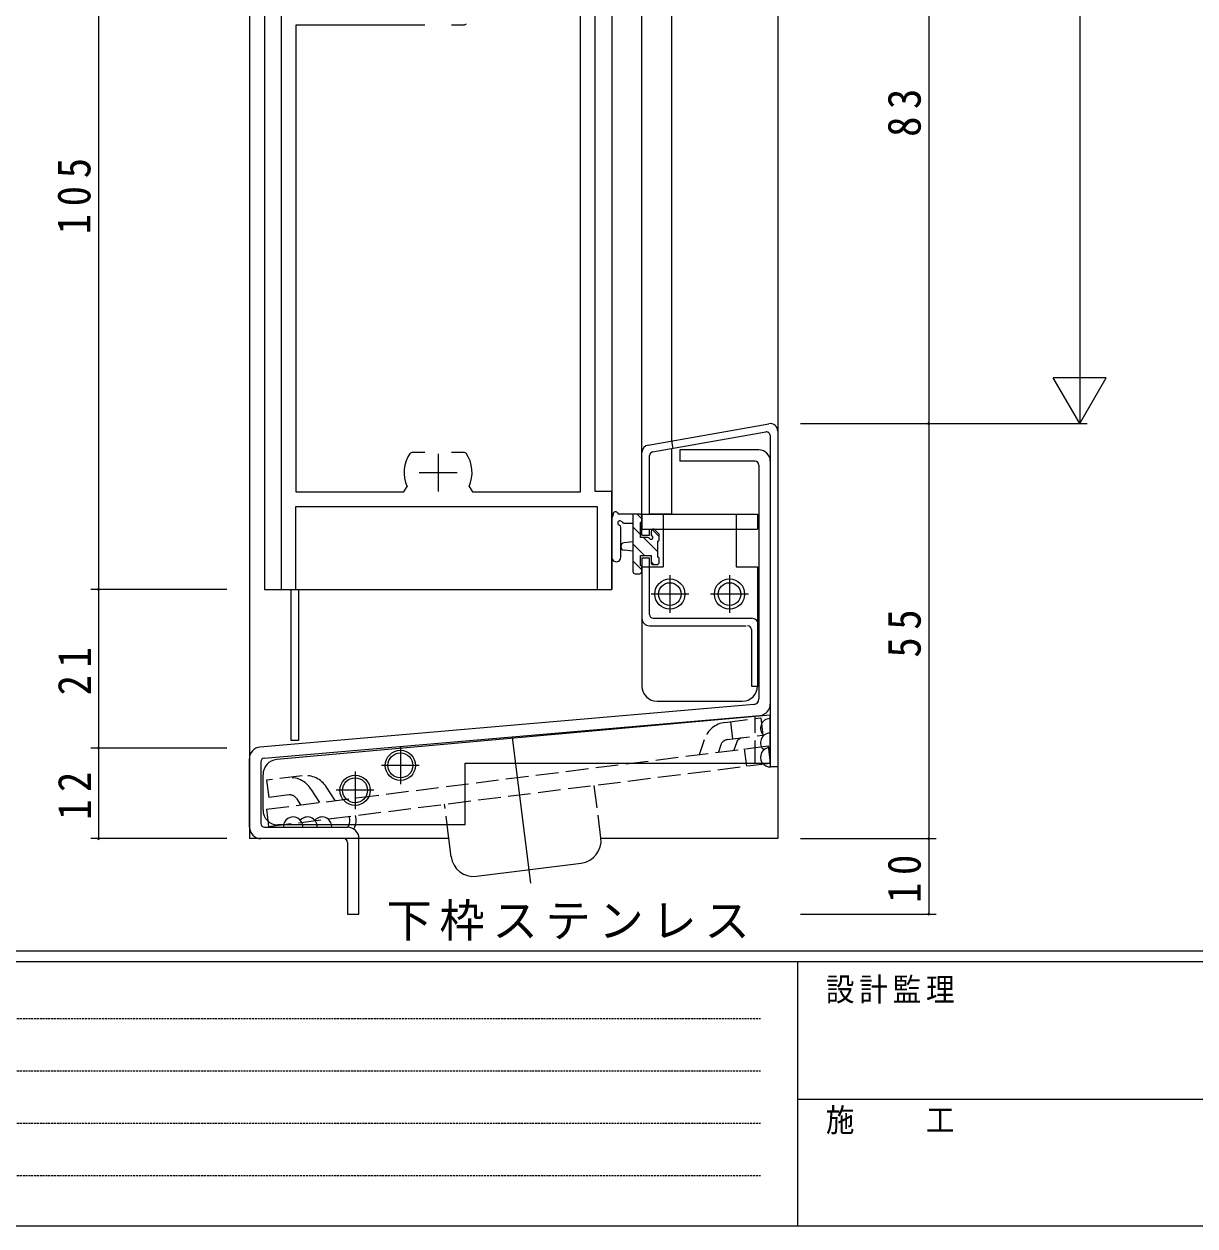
# Model space of a CAD drawing. Units: millimetres on the paper. Extents: x -397 to 397, y -282 to 282.
# Drawn here: x -238.8 to -83.6, y -282.1 to -122.8 of the extents above; entities that cross this region are included whole.
import ezdxf

# ---------------------------------------------------------------- set-up
doc = ezdxf.new("R2010")
doc.units = ezdxf.units.MM
for name, pattern in [('USER1', [0.375, 0.25, -0.125]), ('USER2', [13, 10, -1, 1, -1]), ('USER4', [4, 3, -1])]:
    doc.linetypes.add(name, pattern=pattern)
for name, color, linetype, lineweight in [('0-1_YKK_ZWAK', 7, 'Continuous', 18), ('0-3_YKK_D', 6, 'Continuous', 18), ('0-4_YKK_11', 7, 'Continuous', 18), ('0-5_YKK_12', 2, 'Continuous', 18), ('0-6_YKK_13', 4, 'Continuous', 18)]:
    doc.layers.add(name, color=color, linetype=linetype, lineweight=lineweight)
doc.layers.add('0-2_USER1', color=7, linetype='Continuous')
doc.styles.add('ＭＳ ゴシック', font='')
doc.styles.get('ＭＳ ゴシック').set_extended_font_data('MS Gothic')

msp = doc.modelspace()

# ---------------------------------------------------------------- linework, layer by layer
at = {"layer": '0-1_YKK_ZWAK'}
for p, q in [((376.092, -245.688), (-393.908, -245.688)), ((338.292, -247.088), (-393.908, -247.088)), ((-136.308, -247.088), (-136.308, -282.088)), ((-136.308, -265.287), (-7.508, -265.287)), ((-393.908, -282.088), (338.292, -282.088))]:
    msp.add_line(p, q, dxfattribs=at)
at = {"layer": '0-1_YKK_ZWAK', "linetype": 'USER1'}
for p, q in [((-389.31, -254.6), (-141.117, -254.6)), ((-389.31, -261.529), (-141.117, -261.529)), ((-389.31, -268.457), (-141.117, -268.457)), ((-389.31, -275.386), (-141.117, -275.386))]:
    msp.add_line(p, q, dxfattribs=at)
at = {"layer": '0-3_YKK_D'}
for p, q in [((-98.908, -63.117), (-98.908, -175.76)), ((-228.908, -92.76), (-228.908, -197.76)), ((-118.908, -92.76), (-118.908, -175.76)), ((-95.408, -169.698), (-102.408, -169.698)), ((-98.908, -175.76), (-102.408, -169.698)), ((-98.908, -175.76), (-95.408, -169.698)), ((-135.908, -175.76), (-97.908, -175.76)), ((-135.908, -175.76), (-117.908, -175.76)), ((-118.908, -175.76), (-118.908, -230.76)), ((-211.908, -197.76), (-229.908, -197.76)), ((-211.908, -197.76), (-229.908, -197.76)), ((-228.908, -197.76), (-228.908, -218.76)), ((-211.908, -218.76), (-229.908, -218.76)), ((-211.908, -218.76), (-229.908, -218.76)), ((-228.908, -218.76), (-228.908, -230.76)), ((-211.908, -230.76), (-229.908, -230.76)), ((-135.908, -230.76), (-117.908, -230.76)), ((-135.908, -230.76), (-117.908, -230.76)), ((-118.908, -230.76), (-118.908, -240.76)), ((-135.908, -240.76), (-117.908, -240.76))]:
    msp.add_line(p, q, dxfattribs=at)
for centre, start, end in [((-118.908, -175.76), 90, 270), ((-118.908, -175.76), 270, 90), ((-228.908, -197.76), 90, 270), ((-228.908, -197.76), 90, 270), ((-228.908, -197.76), 270, 90), ((-228.908, -197.76), 270, 90), ((-228.908, -218.76), 90, 270), ((-228.908, -218.76), 90, 270), ((-228.908, -218.76), 270, 90), ((-228.908, -218.76), 270, 90), ((-228.908, -230.76), 90, 270), ((-228.908, -230.76), 270, 90), ((-118.908, -230.76), 90, 270), ((-118.908, -230.76), 90, 270), ((-118.908, -230.76), 270, 90), ((-118.908, -230.76), 270, 90), ((-118.908, -240.76), 90, 270), ((-118.908, -240.76), 270, 90)]:
    msp.add_arc(centre, 0.106, start, end, dxfattribs=at)
at = {"layer": '0-4_YKK_11'}
for p, q in [((-204.708, -93.76), (-204.708, -197.76)), ((-163.108, -184.76), (-163.108, -92.76)), ((-165.038, -184.83), (-165.038, -117.69)), ((-202.778, -122.96), (-202.778, -184.83)), ((-185.658, -122.96), (-202.778, -122.96)), ((-180.461, -122.96), (-182.158, -122.96)), ((-180.215, -122.832), (-180.461, -122.96)), ((-187.601, -179.689), (-187.355, -179.56)), ((-187.355, -179.56), (-185.658, -179.56)), ((-183.908, -179.76), (-183.908, -184.76)), ((-182.158, -179.56), (-180.461, -179.56)), ((-182.158, -179.56), (-180.461, -179.56)), ((-180.461, -179.56), (-180.215, -179.689)), ((-186.408, -182.26), (-181.408, -182.26)), ((-188.46, -184.83), (-188.004, -184.123)), ((-179.812, -184.123), (-179.357, -184.83)), ((-202.778, -184.83), (-188.46, -184.83)), ((-179.357, -184.83), (-165.038, -184.83)), ((-160.908, -184.76), (-163.108, -184.76)), ((-160.908, -197.76), (-160.908, -184.76)), ((-202.778, -186.76), (-162.838, -186.76)), ((-202.778, -197.76), (-202.778, -186.76)), ((-162.838, -186.76), (-162.838, -197.76)), ((-204.708, -197.76), (-202.778, -197.76)), ((-162.838, -197.76), (-160.908, -197.76))]:
    msp.add_line(p, q, dxfattribs=at)
for start, end in [(145.15008, 204.45637), (335.54363, 34.84992)]:
    msp.add_arc((-183.908, -182.26), 4.5, start, end, dxfattribs=at)
at = {"layer": '0-5_YKK_12'}
for p, q in [((-208.908, -63.117), (-208.908, -230.76)), ((-206.908, -63.117), (-206.908, -197.76)), ((-160.908, -63.117), (-160.908, -197.76)), ((-156.908, -187.76), (-156.908, -63.117)), ((-153.008, -63.117), (-153.008, -178.071)), ((-138.908, -63.117), (-138.908, -230.76)), ((-153.008, -179.086), (-153.008, -187.76)), ((-153.008, -187.76), (-155.908, -187.76)), ((-206.908, -197.76), (-160.908, -197.76)), ((-203.408, -197.76), (-203.408, -217.76)), ((-202.408, -197.76), (-202.408, -217.76)), ((-202.408, -217.76), (-203.408, -217.76)), ((-182.491, -230.76), (-208.908, -230.76)), ((-138.908, -230.76), (-162.334, -230.76))]:
    msp.add_line(p, q, dxfattribs=at)
at = {"layer": '0-6_YKK_13'}
for p, q in [((-156.082, -178.613), (-140.082, -175.791)), ((-155.495, -179.525), (-140.495, -176.879)), ((-153.008, -178.071), (-152.835, -179.055)), ((-139.908, -177.372), (-139.908, -221.26)), ((-138.908, -176.776), (-138.908, -221.26)), ((-156.908, -190.56), (-156.908, -179.598)), ((-151.908, -179.26), (-151.908, -180.76)), ((-141.408, -179.26), (-151.908, -179.26)), ((-155.908, -187.76), (-155.908, -180.017)), ((-141.908, -180.76), (-151.908, -180.76)), ((-141.408, -181.26), (-141.408, -212.255)), ((-139.908, -180.76), (-139.908, -212.943)), ((-157.208, -187.759), (-159.889, -187.759)), ((-158.108, -187.759), (-158.108, -195.359)), ((-156.908, -188.414), (-157.563, -187.759)), ((-156.908, -187.76), (-141.608, -187.76)), ((-154.108, -187.76), (-154.108, -194.76)), ((-144.408, -187.76), (-144.408, -194.76)), ((-141.608, -187.76), (-141.608, -189.76)), ((-160.908, -193.487), (-160.908, -188.324)), ((-159.289, -188.959), (-158.108, -188.959)), ((-157.108, -190.459), (-158.108, -189.459)), ((-157.108, -190.859), (-157.108, -188.859)), ((-156.908, -188.659), (-156.908, -188.059)), ((-156.908, -188.26), (-156.908, -189.26)), ((-159.708, -193.487), (-159.705, -189.526)), ((-156.169, -190.859), (-157.108, -190.859)), ((-156.908, -190.56), (-155.908, -190.56)), ((-154.808, -192.759), (-156.708, -190.859)), ((-155.908, -190.56), (-155.908, -189.76)), ((-155.708, -190.059), (-155.708, -190.398)), ((-154.608, -190.714), (-155.535, -189.787)), ((-154.696, -190.347), (-155.196, -189.847)), ((-154.608, -191.159), (-154.608, -190.559)), ((-158.108, -191.459), (-159.253, -191.561)), ((-158.108, -192.659), (-159.253, -192.557)), ((-156.553, -193.259), (-158.108, -191.704)), ((-154.808, -193.459), (-154.808, -191.359)), ((-156.908, -195.149), (-158.108, -193.949)), ((-157.108, -193.259), (-155.708, -193.259)), ((-157.108, -194.559), (-157.108, -193.259)), ((-156.908, -193.56), (-155.908, -193.56)), ((-156.908, -193.56), (-156.908, -201.557)), ((-156.908, -193.56), (-155.908, -193.56)), ((-155.908, -201.057), (-155.908, -193.56)), ((-155.708, -193.259), (-155.708, -194.159)), ((-155.353, -194.459), (-155.708, -194.104)), ((-154.608, -194.159), (-154.608, -193.659)), ((-157.808, -195.659), (-157.208, -195.659)), ((-156.908, -195.359), (-156.908, -194.759)), ((-156.908, -194.76), (-154.108, -194.76)), ((-156.908, -194.76), (-156.908, -210.56)), ((-155.408, -194.459), (-154.908, -194.459)), ((-153.208, -195.86), (-153.208, -200.86)), ((-145.308, -195.86), (-145.308, -200.86)), ((-144.408, -194.76), (-141.608, -194.76)), ((-141.608, -194.76), (-141.608, -210.553)), ((-150.708, -198.36), (-155.708, -198.36)), ((-142.808, -198.36), (-147.808, -198.36)), ((-155.408, -201.557), (-142.408, -201.557)), ((-155.908, -202.557), (-143.108, -202.557)), ((-142.408, -203.057), (-142.408, -210.553)), ((-141.608, -202.557), (-141.608, -210.56)), ((-141.408, -202.557), (-141.408, -210.553)), ((-142.408, -210.553), (-141.408, -210.553)), ((-142.094, -213.002), (-207.537, -218.642)), ((-154.908, -212.56), (-143.608, -212.56)), ((-206.951, -220.097), (-141.279, -214.438)), ((-139.908, -214.425), (-205.292, -220.3)), ((-139.908, -220.76), (-139.908, -214.425)), ((-174.105, -217.347), (-171.668, -236.646)), ((-208.908, -229.26), (-208.908, -220.137)), ((-207.408, -220.595), (-207.408, -228.76)), ((-180.308, -220.76), (-139.908, -220.76)), ((-180.308, -228.96), (-180.308, -220.76)), ((-138.908, -221.26), (-139.908, -221.26)), ((-207.113, -226.96), (-207.113, -222.292)), ((-206.908, -229.26), (-195.908, -229.26)), ((-180.308, -228.96), (-205.113, -228.96)), ((-196.408, -230.76), (-207.408, -230.76)), ((-194.408, -240.76), (-194.408, -230.76)), ((-182.188, -233.156), (-182.491, -230.76)), ((-195.908, -231.26), (-195.908, -240.76)), ((-178.836, -235.756), (-164.946, -234.002)), ((-195.908, -240.76), (-194.408, -240.76))]:
    msp.add_line(p, q, dxfattribs=at)
at = {"layer": '0-6_YKK_13', "linetype": 'USER4'}
for p, q in [((-145.912, -215.37), (-141.169, -214.771)), ((-141.908, -220.76), (-141.908, -214.605)), ((-141.169, -214.771), (-140.88, -217.053)), ((-145.194, -215.279), (-144.905, -217.561)), ((-149.294, -219.627), (-148.635, -217.617)), ((-145.624, -217.652), (-140.88, -217.053)), ((-144.402, -218.074), (-144.722, -219.05)), ((-206.668, -226.874), (-140.196, -218.478)), ((-146.449, -218.333), (-146.769, -219.309)), ((-143.347, -218.876), (-143.059, -221.158)), ((-140.196, -218.478), (-139.908, -220.76)), ((-206.38, -229.156), (-139.908, -220.76)), ((-201.905, -222.442), (-206.648, -223.041)), ((-206.648, -223.041), (-206.36, -225.323)), ((-200.756, -224.2), (-199.618, -225.983)), ((-197.571, -225.725), (-198.709, -223.941)), ((-162.346, -230.65), (-163.223, -223.705)), ((-203.663, -224.982), (-206.36, -225.323)), ((-202.695, -225.437), (-202.143, -226.302)), ((-206.668, -226.874), (-206.38, -229.156)), ((-182.491, -230.76), (-183.065, -226.211))]:
    msp.add_line(p, q, dxfattribs=at)
at = {"layer": '0-6_YKK_13', "linetype": 'USER2'}
for p, q in [((-188.908, -218.56), (-188.908, -223.56)), ((-186.408, -221.06), (-191.408, -221.06)), ((-194.913, -221.86), (-194.913, -226.86)), ((-192.413, -224.36), (-197.413, -224.36))]:
    msp.add_line(p, q, dxfattribs=at)
at = {"layer": '0-6_YKK_13'}
msp.add_lwpolyline([(-156.908, -187.76), (-156.908, -189.76), (-141.608, -189.76)], dxfattribs=at)
for centre, radius in [((-153.208, -198.36), 2), ((-153.208, -198.36), 1.5), ((-145.308, -198.36), 2), ((-145.308, -198.36), 1.5), ((-188.908, -221.06), 2), ((-188.908, -221.06), 1.65), ((-194.913, -224.36), 2), ((-194.913, -224.36), 1.65)]:
    msp.add_circle(centre, radius, dxfattribs=at)
for centre, radius, start, end in [((-139.908, -176.776), 1, 0, 100.00204), ((-140.408, -177.372), 0.5, 0, 100.00204), ((-155.908, -179.598), 1, 100.00204, 180), ((-155.408, -180.017), 0.5, 100.00204, 180), ((-141.408, -180.76), 1.5, 0, 90), ((-141.908, -181.26), 0.5, 0, 90), ((-160.998, -187.868), 0.3, 310.52878, 10.52878), ((-160.408, -187.759), 0.3, 30, 190.52878), ((-159.889, -187.459), 0.3, 210, 270), ((-157.208, -188.059), 0.3, 0, 90), ((-160.608, -188.324), 0.3, 130.52878, 180), ((-159.808, -188.959), 0.3, 30, 250.81024), ((-160.005, -189.525), 0.3, 359.95977, 70.81024), ((-159.289, -188.659), 0.3, 210, 270), ((-157.108, -188.659), 0.2, 270, 0), ((-156.169, -191.159), 0.3, 33.05573, 90), ((-155.708, -190.859), 0.25, 213.05573, 56.94427), ((-155.408, -190.059), 0.3, 45, 180), ((-155.408, -190.398), 0.3, 180, 236.94427), ((-154.908, -190.559), 0.3, 0, 45), ((-159.208, -192.059), 0.5, 95.09207, 264.90793), ((-154.808, -191.159), 0.2, 270, 0), ((-160.308, -193.486), 0.6, 179.95977, 359.95977), ((-155.408, -194.159), 0.3, 180, 270), ((-154.908, -194.159), 0.3, 270, 0), ((-154.808, -193.659), 0.2, 0, 90), ((-157.808, -195.359), 0.3, 180, 270), ((-157.208, -195.359), 0.3, 270, 0), ((-157.108, -194.759), 0.2, 0, 90), ((-155.908, -201.557), 1, 180, 270), ((-155.408, -201.057), 0.5, 180, 270), ((-142.408, -202.557), 1, 0, 90), ((-142.908, -203.057), 0.5, 0, 90), ((-154.908, -210.56), 2, 180, 270), ((-154.908, -210.56), 2, 180, 270), ((-143.608, -210.56), 2, 270, 0), ((-143.608, -210.56), 2, 270, 0), ((-142.158, -212.255), 0.75, 274.92565, 0), ((-141.408, -212.943), 1.5, 274.92565, 0), ((-139.924, -216.143), 1.28, 90, 228.59317), ((-143.452, -218.386), 1, 97.1983, 161.86069), ((-139.924, -218.063), 1.28, 90, 228.59037), ((-207.408, -220.137), 1.5, 94.92565, 180), ((-139.924, -219.983), 1.28, 90, 273.83997), ((-206.908, -220.595), 0.5, 94.92565, 180), ((-205.113, -222.292), 2, 95.13496, 180), ((-205.113, -226.96), 2, 180, 270), ((-196.977, -228.332), 2.2, 331.04679, 16.63698), ((-207.408, -229.26), 1.5, 180, 270), ((-206.908, -228.76), 0.5, 180, 270), ((-203.133, -229.175), 1.28, 0, 183.83997), ((-201.213, -229.175), 1.28, 0, 138.59037), ((-199.292, -229.175), 1.28, 0, 138.59317), ((-195.908, -230.76), 1.5, 0, 90), ((-197.135, -228.388), 1.54, 325.51653, 22.14671), ((-196.408, -231.26), 0.5, 0, 90), ((-165.322, -231.026), 3, 277.1983, 7.1983), ((-179.212, -232.78), 3, 187.1983, 277.1983)]:
    msp.add_arc(centre, radius, start, end, dxfattribs=at)
at = {"layer": '0-6_YKK_13', "linetype": 'USER4'}
for centre, radius, start, end in [((-145.499, -218.644), 3.3, 97.1983, 161.86069), ((-145.499, -218.644), 1, 97.1983, 161.86069), ((-203.538, -225.974), 3.3, 32.53591, 97.1983), ((-201.491, -225.716), 3.3, 32.53591, 97.1983), ((-203.538, -225.974), 1, 32.53591, 97.1983)]:
    msp.add_arc(centre, radius, start, end, dxfattribs=at)

# ---------------------------------------------------------------- texts
at = {"layer": '0-1_YKK_ZWAK', "char_height": 3.079, "attachment_point": 7, "style": 'ＭＳ ゴシック'}
for s, insert in [('\\T1.17;\\W0.9;設計監理', (-132.539, -252.62)), ('\\T1.17;\\W0.9;施\u3000\u3000工', (-132.539, -269.942))]:
    msp.add_mtext(s, dxfattribs=dict(at, insert=insert))
at = {"layer": '0-2_USER1', "insert": (-190.755, -244.293), "char_height": 4.399, "attachment_point": 7, "style": 'ＭＳ ゴシック'}
msp.add_mtext('\\T1.17;下枠ステンレス', dxfattribs=at)
at = {"layer": '0-3_YKK_D', "color": 7, "char_height": 4.399, "attachment_point": 7, "rotation": 90, "style": 'ＭＳ ゴシック'}
for s, insert in [('\\T1.37;\\W0.9;83', (-119.908, -137.78)), ('\\T1.38;\\W0.9;105', (-229.908, -150.7)), ('\\T1.37;\\W0.9;55', (-119.908, -206.78)), ('\\T1.37;\\W0.9;21', (-229.908, -211.78)), ('\\T1.37;\\W0.9;12', (-229.908, -228.28)), ('\\T1.37;\\W0.9;10', (-119.908, -239.28))]:
    msp.add_mtext(s, dxfattribs=dict(at, insert=insert))

doc.saveas('drawing.dxf')
